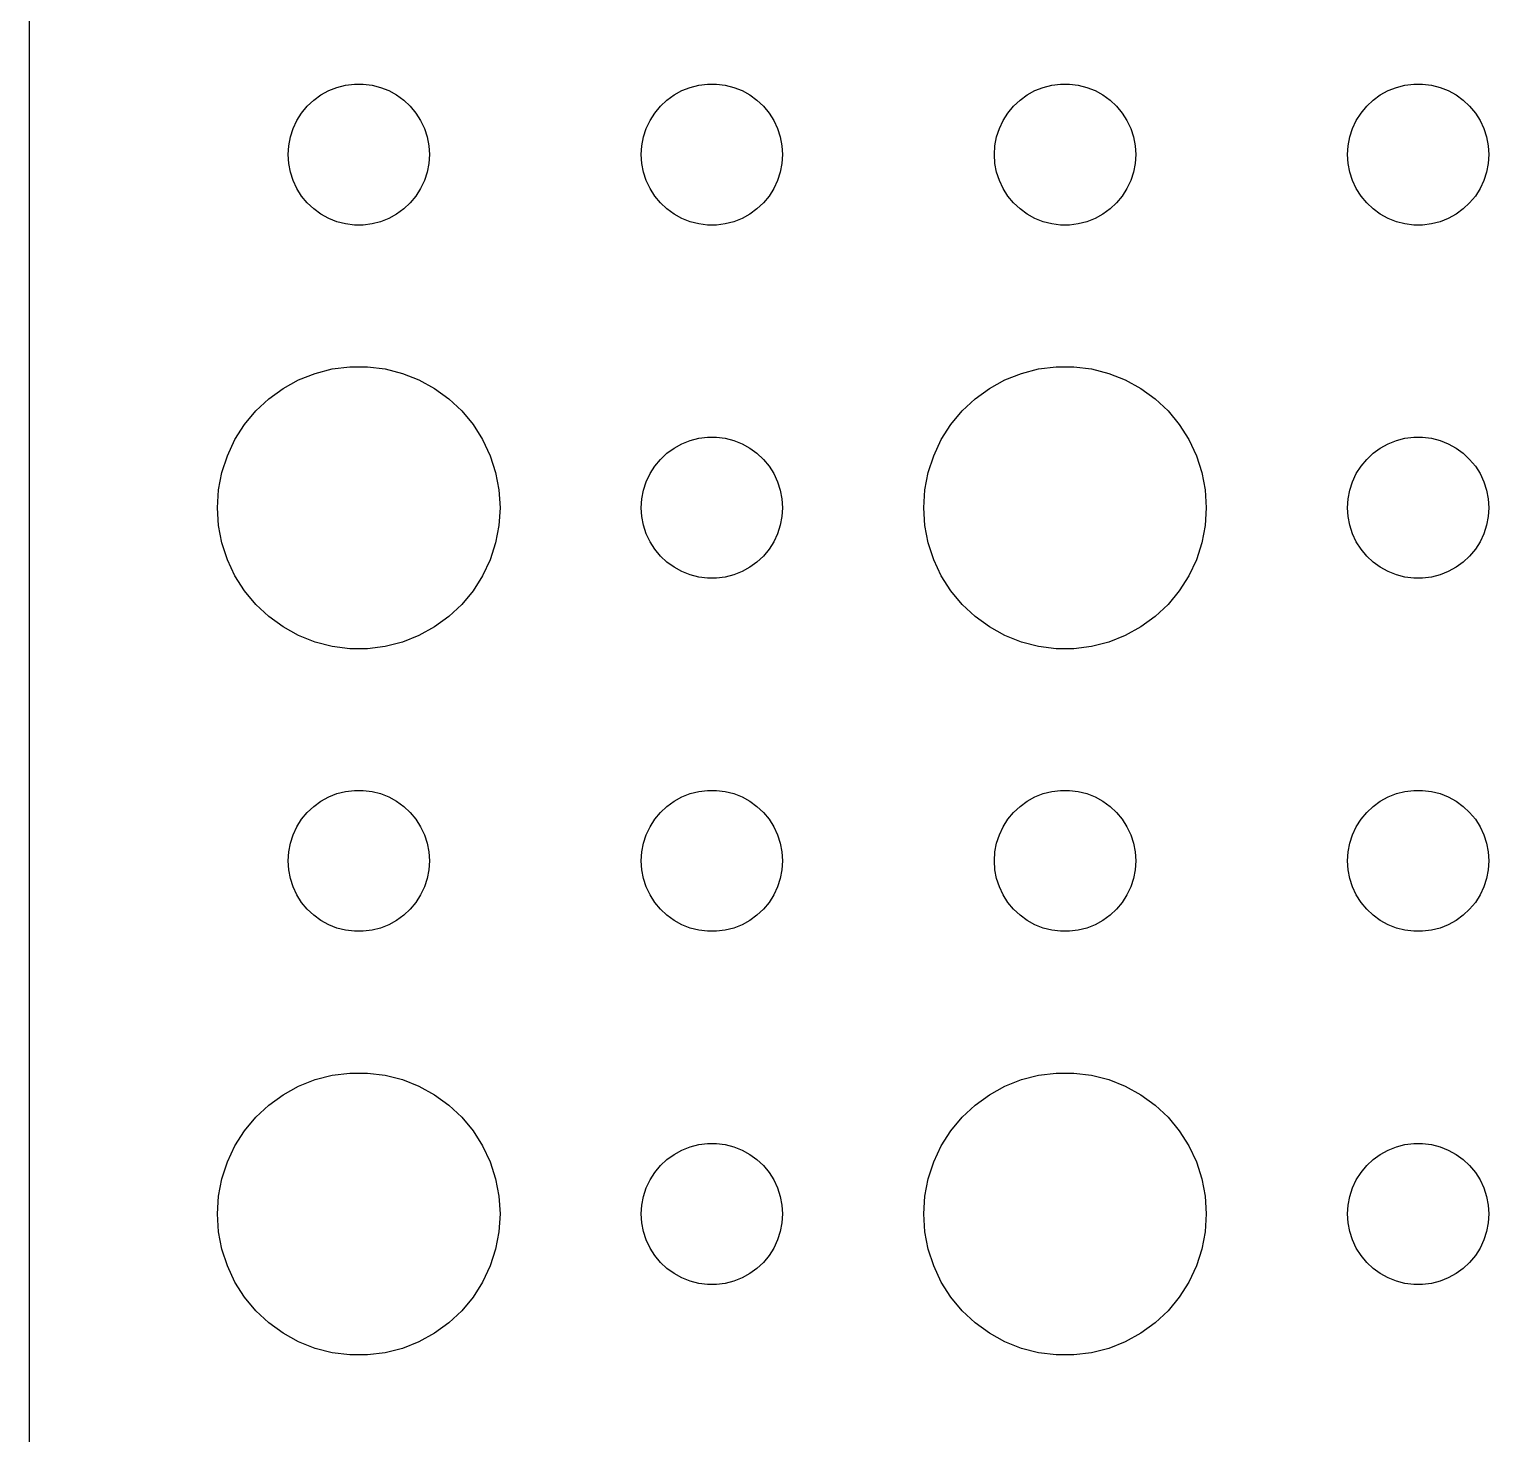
# Model space of a CAD drawing. Header units: metres. Extents: x -142 to 142, y -112 to 112.
# Drawn here: x -142 to -111, y 25.33 to 55.16 of the extents above; entities that cross this region are included whole.
import ezdxf

# ---------------------------------------------------------------- set-up
doc = ezdxf.new("R2010")
doc.units = ezdxf.units.M

msp = doc.modelspace()

# ---------------------------------------------------------------- linework, layer by layer
for p, q in [((-142, 107), (-142, -107)), ((-135.464, 53.9266), (-135.281, 53.9734)), ((-135.281, 53.9734), (-135.094, 53.997)), ((-135.094, 53.997), (-134.906, 53.997)), ((-134.906, 53.997), (-134.719, 53.9734)), ((-134.719, 53.9734), (-134.536, 53.9266)), ((-127.964, 53.9266), (-127.781, 53.9734)), ((-127.781, 53.9734), (-127.594, 53.997)), ((-127.594, 53.997), (-127.406, 53.997)), ((-127.406, 53.997), (-127.219, 53.9734)), ((-127.219, 53.9734), (-127.036, 53.9266)), ((-120.464, 53.9266), (-120.281, 53.9734)), ((-120.281, 53.9734), (-120.094, 53.997)), ((-120.094, 53.997), (-119.906, 53.997)), ((-119.906, 53.997), (-119.719, 53.9734)), ((-119.719, 53.9734), (-119.536, 53.9266)), ((-112.964, 53.9266), (-112.781, 53.9734)), ((-112.781, 53.9734), (-112.594, 53.997)), ((-112.594, 53.997), (-112.406, 53.997)), ((-112.406, 53.997), (-112.219, 53.9734)), ((-112.219, 53.9734), (-112.036, 53.9266)), ((-136.093, 53.5268), (-135.956, 53.6558)), ((-135.956, 53.6558), (-135.804, 53.7665)), ((-135.804, 53.7665), (-135.639, 53.8572)), ((-135.639, 53.8572), (-135.464, 53.9266)), ((-134.536, 53.9266), (-134.361, 53.8572)), ((-134.361, 53.8572), (-134.196, 53.7665)), ((-134.196, 53.7665), (-134.044, 53.6558)), ((-134.044, 53.6558), (-133.907, 53.5268)), ((-128.593, 53.5268), (-128.456, 53.6558)), ((-128.456, 53.6558), (-128.304, 53.7665)), ((-128.304, 53.7665), (-128.139, 53.8572)), ((-128.139, 53.8572), (-127.964, 53.9266)), ((-127.036, 53.9266), (-126.861, 53.8572)), ((-126.861, 53.8572), (-126.696, 53.7665)), ((-126.696, 53.7665), (-126.544, 53.6558)), ((-126.544, 53.6558), (-126.407, 53.5268)), ((-121.093, 53.5268), (-120.956, 53.6558)), ((-120.956, 53.6558), (-120.804, 53.7665)), ((-120.804, 53.7665), (-120.639, 53.8572)), ((-120.639, 53.8572), (-120.464, 53.9266)), ((-119.536, 53.9266), (-119.361, 53.8572)), ((-119.361, 53.8572), (-119.196, 53.7665)), ((-119.196, 53.7665), (-119.044, 53.6558)), ((-119.044, 53.6558), (-118.907, 53.5268)), ((-113.593, 53.5268), (-113.456, 53.6558)), ((-113.456, 53.6558), (-113.304, 53.7665)), ((-113.304, 53.7665), (-113.139, 53.8572)), ((-113.139, 53.8572), (-112.964, 53.9266)), ((-112.036, 53.9266), (-111.861, 53.8572)), ((-111.861, 53.8572), (-111.696, 53.7665)), ((-111.696, 53.7665), (-111.544, 53.6558)), ((-111.544, 53.6558), (-111.407, 53.5268)), ((-136.314, 53.2226), (-136.214, 53.3817)), ((-136.214, 53.3817), (-136.093, 53.5268)), ((-133.907, 53.5268), (-133.786, 53.3817)), ((-133.786, 53.3817), (-133.686, 53.2226)), ((-128.814, 53.2226), (-128.714, 53.3817)), ((-128.714, 53.3817), (-128.593, 53.5268)), ((-126.407, 53.5268), (-126.286, 53.3817)), ((-126.286, 53.3817), (-126.186, 53.2226)), ((-121.314, 53.2226), (-121.214, 53.3817)), ((-121.214, 53.3817), (-121.093, 53.5268)), ((-118.907, 53.5268), (-118.786, 53.3817)), ((-118.786, 53.3817), (-118.686, 53.2226)), ((-113.814, 53.2226), (-113.714, 53.3817)), ((-113.714, 53.3817), (-113.593, 53.5268)), ((-111.407, 53.5268), (-111.286, 53.3817)), ((-111.286, 53.3817), (-111.186, 53.2226)), ((-136.453, 52.873), (-136.395, 53.0522)), ((-136.395, 53.0522), (-136.314, 53.2226)), ((-133.686, 53.2226), (-133.605, 53.0522)), ((-133.605, 53.0522), (-133.547, 52.873)), ((-128.953, 52.873), (-128.895, 53.0522)), ((-128.895, 53.0522), (-128.814, 53.2226)), ((-126.186, 53.2226), (-126.105, 53.0522)), ((-126.105, 53.0522), (-126.047, 52.873)), ((-121.453, 52.873), (-121.395, 53.0522)), ((-121.395, 53.0522), (-121.314, 53.2226)), ((-118.686, 53.2226), (-118.605, 53.0522)), ((-118.605, 53.0522), (-118.547, 52.873)), ((-113.953, 52.873), (-113.895, 53.0522)), ((-113.895, 53.0522), (-113.814, 53.2226)), ((-111.186, 53.2226), (-111.105, 53.0522)), ((-111.105, 53.0522), (-111.047, 52.873)), ((-136.488, 52.688), (-136.453, 52.873)), ((-133.547, 52.873), (-133.512, 52.688)), ((-128.988, 52.688), (-128.953, 52.873)), ((-126.047, 52.873), (-126.012, 52.688)), ((-121.488, 52.688), (-121.453, 52.873)), ((-118.547, 52.873), (-118.512, 52.688)), ((-113.988, 52.688), (-113.953, 52.873)), ((-111.047, 52.873), (-111.012, 52.688)), ((-136.5, 52.5), (-136.488, 52.688)), ((-136.488, 52.312), (-136.5, 52.5)), ((-133.512, 52.688), (-133.5, 52.5)), ((-133.5, 52.5), (-133.512, 52.312)), ((-129, 52.5), (-128.988, 52.688)), ((-128.988, 52.312), (-129, 52.5)), ((-126.012, 52.688), (-126, 52.5)), ((-126, 52.5), (-126.012, 52.312)), ((-121.5, 52.5), (-121.488, 52.688)), ((-121.488, 52.312), (-121.5, 52.5)), ((-118.512, 52.688), (-118.5, 52.5)), ((-118.5, 52.5), (-118.512, 52.312)), ((-114, 52.5), (-113.988, 52.688)), ((-113.988, 52.312), (-114, 52.5)), ((-111.012, 52.688), (-111, 52.5)), ((-111, 52.5), (-111.012, 52.312)), ((-136.453, 52.127), (-136.488, 52.312)), ((-136.395, 51.9478), (-136.453, 52.127)), ((-133.547, 52.127), (-133.605, 51.9478)), ((-133.512, 52.312), (-133.547, 52.127)), ((-128.953, 52.127), (-128.988, 52.312)), ((-128.895, 51.9478), (-128.953, 52.127)), ((-126.047, 52.127), (-126.105, 51.9478)), ((-126.012, 52.312), (-126.047, 52.127)), ((-121.453, 52.127), (-121.488, 52.312)), ((-121.395, 51.9478), (-121.453, 52.127)), ((-118.547, 52.127), (-118.605, 51.9478)), ((-118.512, 52.312), (-118.547, 52.127)), ((-113.953, 52.127), (-113.988, 52.312)), ((-113.895, 51.9478), (-113.953, 52.127)), ((-111.047, 52.127), (-111.105, 51.9478)), ((-111.012, 52.312), (-111.047, 52.127)), ((-136.314, 51.7774), (-136.395, 51.9478)), ((-136.214, 51.6183), (-136.314, 51.7774)), ((-133.686, 51.7774), (-133.786, 51.6183)), ((-133.605, 51.9478), (-133.686, 51.7774)), ((-128.814, 51.7774), (-128.895, 51.9478)), ((-128.714, 51.6183), (-128.814, 51.7774)), ((-126.186, 51.7774), (-126.286, 51.6183)), ((-126.105, 51.9478), (-126.186, 51.7774)), ((-121.314, 51.7774), (-121.395, 51.9478)), ((-121.214, 51.6183), (-121.314, 51.7774)), ((-118.686, 51.7774), (-118.786, 51.6183)), ((-118.605, 51.9478), (-118.686, 51.7774)), ((-113.814, 51.7774), (-113.895, 51.9478)), ((-113.714, 51.6183), (-113.814, 51.7774)), ((-111.186, 51.7774), (-111.286, 51.6183)), ((-111.105, 51.9478), (-111.186, 51.7774)), ((-136.093, 51.4732), (-136.214, 51.6183)), ((-135.956, 51.3442), (-136.093, 51.4732)), ((-133.907, 51.4732), (-134.044, 51.3442)), ((-133.786, 51.6183), (-133.907, 51.4732)), ((-128.593, 51.4732), (-128.714, 51.6183)), ((-128.456, 51.3442), (-128.593, 51.4732)), ((-126.407, 51.4732), (-126.544, 51.3442)), ((-126.286, 51.6183), (-126.407, 51.4732)), ((-121.093, 51.4732), (-121.214, 51.6183)), ((-120.956, 51.3442), (-121.093, 51.4732)), ((-118.907, 51.4732), (-119.044, 51.3442)), ((-118.786, 51.6183), (-118.907, 51.4732)), ((-113.593, 51.4732), (-113.714, 51.6183)), ((-113.456, 51.3442), (-113.593, 51.4732)), ((-111.407, 51.4732), (-111.544, 51.3442)), ((-111.286, 51.6183), (-111.407, 51.4732)), ((-135.804, 51.2335), (-135.956, 51.3442)), ((-135.639, 51.1428), (-135.804, 51.2335)), ((-134.196, 51.2335), (-134.361, 51.1428)), ((-134.044, 51.3442), (-134.196, 51.2335)), ((-128.304, 51.2335), (-128.456, 51.3442)), ((-128.139, 51.1428), (-128.304, 51.2335)), ((-126.696, 51.2335), (-126.861, 51.1428)), ((-126.544, 51.3442), (-126.696, 51.2335)), ((-120.804, 51.2335), (-120.956, 51.3442)), ((-120.639, 51.1428), (-120.804, 51.2335)), ((-119.196, 51.2335), (-119.361, 51.1428)), ((-119.044, 51.3442), (-119.196, 51.2335)), ((-113.304, 51.2335), (-113.456, 51.3442)), ((-113.139, 51.1428), (-113.304, 51.2335)), ((-111.696, 51.2335), (-111.861, 51.1428)), ((-111.544, 51.3442), (-111.696, 51.2335)), ((-135.464, 51.0734), (-135.639, 51.1428)), ((-135.281, 51.0266), (-135.464, 51.0734)), ((-135.094, 51.003), (-135.281, 51.0266)), ((-134.906, 51.003), (-135.094, 51.003)), ((-134.719, 51.0266), (-134.906, 51.003)), ((-134.536, 51.0734), (-134.719, 51.0266)), ((-134.361, 51.1428), (-134.536, 51.0734)), ((-127.964, 51.0734), (-128.139, 51.1428)), ((-127.781, 51.0266), (-127.964, 51.0734)), ((-127.594, 51.003), (-127.781, 51.0266)), ((-127.406, 51.003), (-127.594, 51.003)), ((-127.219, 51.0266), (-127.406, 51.003)), ((-127.036, 51.0734), (-127.219, 51.0266)), ((-126.861, 51.1428), (-127.036, 51.0734)), ((-120.464, 51.0734), (-120.639, 51.1428)), ((-120.281, 51.0266), (-120.464, 51.0734)), ((-120.094, 51.003), (-120.281, 51.0266)), ((-119.906, 51.003), (-120.094, 51.003)), ((-119.719, 51.0266), (-119.906, 51.003)), ((-119.536, 51.0734), (-119.719, 51.0266)), ((-119.361, 51.1428), (-119.536, 51.0734)), ((-112.964, 51.0734), (-113.139, 51.1428)), ((-112.781, 51.0266), (-112.964, 51.0734)), ((-112.594, 51.003), (-112.781, 51.0266)), ((-112.406, 51.003), (-112.594, 51.003)), ((-112.219, 51.0266), (-112.406, 51.003)), ((-112.036, 51.0734), (-112.219, 51.0266)), ((-111.861, 51.1428), (-112.036, 51.0734)), ((-136.277, 47.7145), (-135.927, 47.8532)), ((-135.927, 47.8532), (-135.562, 47.9469)), ((-135.562, 47.9469), (-135.188, 47.9941)), ((-135.188, 47.9941), (-134.812, 47.9941)), ((-134.812, 47.9941), (-134.438, 47.9469)), ((-134.438, 47.9469), (-134.073, 47.8532)), ((-134.073, 47.8532), (-133.723, 47.7145)), ((-121.277, 47.7145), (-120.927, 47.8532)), ((-120.927, 47.8532), (-120.562, 47.9469)), ((-120.562, 47.9469), (-120.188, 47.9941)), ((-120.188, 47.9941), (-119.812, 47.9941)), ((-119.812, 47.9941), (-119.438, 47.9469)), ((-119.438, 47.9469), (-119.073, 47.8532)), ((-119.073, 47.8532), (-118.723, 47.7145)), ((-136.912, 47.3115), (-136.607, 47.533)), ((-136.607, 47.533), (-136.277, 47.7145)), ((-133.723, 47.7145), (-133.393, 47.533)), ((-133.393, 47.533), (-133.088, 47.3115)), ((-121.912, 47.3115), (-121.607, 47.533)), ((-121.607, 47.533), (-121.277, 47.7145)), ((-118.723, 47.7145), (-118.393, 47.533)), ((-118.393, 47.533), (-118.088, 47.3115)), ((-137.187, 47.0536), (-136.912, 47.3115)), ((-133.088, 47.3115), (-132.813, 47.0536)), ((-122.187, 47.0536), (-121.912, 47.3115)), ((-118.088, 47.3115), (-117.813, 47.0536)), ((-137.427, 46.7634), (-137.187, 47.0536)), ((-132.813, 47.0536), (-132.573, 46.7634)), ((-122.427, 46.7634), (-122.187, 47.0536)), ((-117.813, 47.0536), (-117.573, 46.7634)), ((-137.629, 46.4453), (-137.427, 46.7634)), ((-132.573, 46.7634), (-132.371, 46.4453)), ((-122.629, 46.4453), (-122.427, 46.7634)), ((-117.573, 46.7634), (-117.371, 46.4453)), ((-137.789, 46.1044), (-137.629, 46.4453)), ((-132.371, 46.4453), (-132.211, 46.1044)), ((-128.456, 46.1558), (-128.304, 46.2665)), ((-128.304, 46.2665), (-128.139, 46.3572)), ((-128.139, 46.3572), (-127.964, 46.4266)), ((-127.964, 46.4266), (-127.781, 46.4734)), ((-127.781, 46.4734), (-127.594, 46.497)), ((-127.594, 46.497), (-127.406, 46.497)), ((-127.406, 46.497), (-127.219, 46.4734)), ((-127.219, 46.4734), (-127.036, 46.4266)), ((-127.036, 46.4266), (-126.861, 46.3572)), ((-126.861, 46.3572), (-126.696, 46.2665)), ((-126.696, 46.2665), (-126.544, 46.1558)), ((-122.789, 46.1044), (-122.629, 46.4453)), ((-117.371, 46.4453), (-117.211, 46.1044)), ((-113.456, 46.1558), (-113.304, 46.2665)), ((-113.304, 46.2665), (-113.139, 46.3572)), ((-113.139, 46.3572), (-112.964, 46.4266)), ((-112.964, 46.4266), (-112.781, 46.4734)), ((-112.781, 46.4734), (-112.594, 46.497)), ((-112.594, 46.497), (-112.406, 46.497)), ((-112.406, 46.497), (-112.219, 46.4734)), ((-112.219, 46.4734), (-112.036, 46.4266)), ((-112.036, 46.4266), (-111.861, 46.3572)), ((-111.861, 46.3572), (-111.696, 46.2665)), ((-111.696, 46.2665), (-111.544, 46.1558)), ((-137.906, 45.7461), (-137.789, 46.1044)), ((-132.211, 46.1044), (-132.094, 45.7461)), ((-128.814, 45.7226), (-128.714, 45.8817)), ((-128.714, 45.8817), (-128.593, 46.0268)), ((-128.593, 46.0268), (-128.456, 46.1558)), ((-126.544, 46.1558), (-126.407, 46.0268)), ((-126.407, 46.0268), (-126.286, 45.8817)), ((-126.286, 45.8817), (-126.186, 45.7226)), ((-122.906, 45.7461), (-122.789, 46.1044)), ((-117.211, 46.1044), (-117.094, 45.7461)), ((-113.814, 45.7226), (-113.714, 45.8817)), ((-113.714, 45.8817), (-113.593, 46.0268)), ((-113.593, 46.0268), (-113.456, 46.1558)), ((-111.544, 46.1558), (-111.407, 46.0268)), ((-111.407, 46.0268), (-111.286, 45.8817)), ((-111.286, 45.8817), (-111.186, 45.7226)), ((-137.976, 45.376), (-137.906, 45.7461)), ((-132.094, 45.7461), (-132.024, 45.376)), ((-128.895, 45.5522), (-128.814, 45.7226)), ((-126.186, 45.7226), (-126.105, 45.5522)), ((-122.976, 45.376), (-122.906, 45.7461)), ((-117.094, 45.7461), (-117.024, 45.376)), ((-113.895, 45.5522), (-113.814, 45.7226)), ((-111.186, 45.7226), (-111.105, 45.5522)), ((-138, 45), (-137.976, 45.376)), ((-132.024, 45.376), (-132, 45)), ((-128.988, 45.188), (-128.953, 45.373)), ((-128.953, 45.373), (-128.895, 45.5522)), ((-126.105, 45.5522), (-126.047, 45.373)), ((-126.047, 45.373), (-126.012, 45.188)), ((-123, 45), (-122.976, 45.376)), ((-117.024, 45.376), (-117, 45)), ((-113.988, 45.188), (-113.953, 45.373)), ((-113.953, 45.373), (-113.895, 45.5522)), ((-111.105, 45.5522), (-111.047, 45.373)), ((-111.047, 45.373), (-111.012, 45.188)), ((-137.976, 44.624), (-138, 45)), ((-132, 45), (-132.024, 44.624)), ((-129, 45), (-128.988, 45.188)), ((-128.988, 44.812), (-129, 45)), ((-126.012, 45.188), (-126, 45)), ((-126, 45), (-126.012, 44.812)), ((-122.976, 44.624), (-123, 45)), ((-117, 45), (-117.024, 44.624)), ((-114, 45), (-113.988, 45.188)), ((-113.988, 44.812), (-114, 45)), ((-111.012, 45.188), (-111, 45)), ((-111, 45), (-111.012, 44.812)), ((-128.953, 44.627), (-128.988, 44.812)), ((-126.012, 44.812), (-126.047, 44.627)), ((-113.953, 44.627), (-113.988, 44.812)), ((-111.012, 44.812), (-111.047, 44.627)), ((-137.906, 44.2539), (-137.976, 44.624)), ((-132.024, 44.624), (-132.094, 44.2539)), ((-128.895, 44.4478), (-128.953, 44.627)), ((-128.814, 44.2774), (-128.895, 44.4478)), ((-126.105, 44.4478), (-126.186, 44.2774)), ((-126.047, 44.627), (-126.105, 44.4478)), ((-122.906, 44.2539), (-122.976, 44.624)), ((-117.024, 44.624), (-117.094, 44.2539)), ((-113.895, 44.4478), (-113.953, 44.627)), ((-113.814, 44.2774), (-113.895, 44.4478)), ((-111.105, 44.4478), (-111.186, 44.2774)), ((-111.047, 44.627), (-111.105, 44.4478)), ((-137.789, 43.8956), (-137.906, 44.2539)), ((-132.094, 44.2539), (-132.211, 43.8956)), ((-128.714, 44.1183), (-128.814, 44.2774)), ((-128.593, 43.9732), (-128.714, 44.1183)), ((-126.286, 44.1183), (-126.407, 43.9732)), ((-126.186, 44.2774), (-126.286, 44.1183)), ((-122.789, 43.8956), (-122.906, 44.2539)), ((-117.094, 44.2539), (-117.211, 43.8956)), ((-113.714, 44.1183), (-113.814, 44.2774)), ((-113.593, 43.9732), (-113.714, 44.1183)), ((-111.286, 44.1183), (-111.407, 43.9732)), ((-111.186, 44.2774), (-111.286, 44.1183)), ((-137.629, 43.5547), (-137.789, 43.8956)), ((-132.211, 43.8956), (-132.371, 43.5547)), ((-128.456, 43.8442), (-128.593, 43.9732)), ((-128.304, 43.7335), (-128.456, 43.8442)), ((-128.139, 43.6428), (-128.304, 43.7335)), ((-126.696, 43.7335), (-126.861, 43.6428)), ((-126.544, 43.8442), (-126.696, 43.7335)), ((-126.407, 43.9732), (-126.544, 43.8442)), ((-122.629, 43.5547), (-122.789, 43.8956)), ((-117.211, 43.8956), (-117.371, 43.5547)), ((-113.456, 43.8442), (-113.593, 43.9732)), ((-113.304, 43.7335), (-113.456, 43.8442)), ((-113.139, 43.6428), (-113.304, 43.7335)), ((-111.696, 43.7335), (-111.861, 43.6428)), ((-111.544, 43.8442), (-111.696, 43.7335)), ((-111.407, 43.9732), (-111.544, 43.8442)), ((-137.427, 43.2366), (-137.629, 43.5547)), ((-132.371, 43.5547), (-132.573, 43.2366)), ((-127.964, 43.5734), (-128.139, 43.6428)), ((-127.781, 43.5266), (-127.964, 43.5734)), ((-127.594, 43.503), (-127.781, 43.5266)), ((-127.406, 43.503), (-127.594, 43.503)), ((-127.219, 43.5266), (-127.406, 43.503)), ((-127.036, 43.5734), (-127.219, 43.5266)), ((-126.861, 43.6428), (-127.036, 43.5734)), ((-122.427, 43.2366), (-122.629, 43.5547)), ((-117.371, 43.5547), (-117.573, 43.2366)), ((-112.964, 43.5734), (-113.139, 43.6428)), ((-112.781, 43.5266), (-112.964, 43.5734)), ((-112.594, 43.503), (-112.781, 43.5266)), ((-112.406, 43.503), (-112.594, 43.503)), ((-112.219, 43.5266), (-112.406, 43.503)), ((-112.036, 43.5734), (-112.219, 43.5266)), ((-111.861, 43.6428), (-112.036, 43.5734)), ((-137.187, 42.9464), (-137.427, 43.2366)), ((-132.573, 43.2366), (-132.813, 42.9464)), ((-122.187, 42.9464), (-122.427, 43.2366)), ((-117.573, 43.2366), (-117.813, 42.9464)), ((-136.912, 42.6885), (-137.187, 42.9464)), ((-132.813, 42.9464), (-133.088, 42.6885)), ((-121.912, 42.6885), (-122.187, 42.9464)), ((-117.813, 42.9464), (-118.088, 42.6885)), ((-136.607, 42.467), (-136.912, 42.6885)), ((-133.088, 42.6885), (-133.393, 42.467)), ((-121.607, 42.467), (-121.912, 42.6885)), ((-118.088, 42.6885), (-118.393, 42.467)), ((-136.277, 42.2855), (-136.607, 42.467)), ((-135.927, 42.1468), (-136.277, 42.2855)), ((-133.723, 42.2855), (-134.073, 42.1468)), ((-133.393, 42.467), (-133.723, 42.2855)), ((-121.277, 42.2855), (-121.607, 42.467)), ((-120.927, 42.1468), (-121.277, 42.2855)), ((-118.723, 42.2855), (-119.073, 42.1468)), ((-118.393, 42.467), (-118.723, 42.2855)), ((-135.562, 42.0531), (-135.927, 42.1468)), ((-135.188, 42.0059), (-135.562, 42.0531)), ((-134.812, 42.0059), (-135.188, 42.0059)), ((-134.438, 42.0531), (-134.812, 42.0059)), ((-134.073, 42.1468), (-134.438, 42.0531)), ((-120.562, 42.0531), (-120.927, 42.1468)), ((-120.188, 42.0059), (-120.562, 42.0531)), ((-119.812, 42.0059), (-120.188, 42.0059)), ((-119.438, 42.0531), (-119.812, 42.0059)), ((-119.073, 42.1468), (-119.438, 42.0531)), ((-135.956, 38.6558), (-135.804, 38.7665)), ((-135.804, 38.7665), (-135.639, 38.8572)), ((-135.639, 38.8572), (-135.464, 38.9266)), ((-135.464, 38.9266), (-135.281, 38.9734)), ((-135.281, 38.9734), (-135.094, 38.997)), ((-135.094, 38.997), (-134.906, 38.997)), ((-134.906, 38.997), (-134.719, 38.9734)), ((-134.719, 38.9734), (-134.536, 38.9266)), ((-134.536, 38.9266), (-134.361, 38.8572)), ((-134.361, 38.8572), (-134.196, 38.7665)), ((-134.196, 38.7665), (-134.044, 38.6558)), ((-128.456, 38.6558), (-128.304, 38.7665)), ((-128.304, 38.7665), (-128.139, 38.8572)), ((-128.139, 38.8572), (-127.964, 38.9266)), ((-127.964, 38.9266), (-127.781, 38.9734)), ((-127.781, 38.9734), (-127.594, 38.997)), ((-127.594, 38.997), (-127.406, 38.997)), ((-127.406, 38.997), (-127.219, 38.9734)), ((-127.219, 38.9734), (-127.036, 38.9266)), ((-127.036, 38.9266), (-126.861, 38.8572)), ((-126.861, 38.8572), (-126.696, 38.7665)), ((-126.696, 38.7665), (-126.544, 38.6558)), ((-120.956, 38.6558), (-120.804, 38.7665)), ((-120.804, 38.7665), (-120.639, 38.8572)), ((-120.639, 38.8572), (-120.464, 38.9266)), ((-120.464, 38.9266), (-120.281, 38.9734)), ((-120.281, 38.9734), (-120.094, 38.997)), ((-120.094, 38.997), (-119.906, 38.997)), ((-119.906, 38.997), (-119.719, 38.9734)), ((-119.719, 38.9734), (-119.536, 38.9266)), ((-119.536, 38.9266), (-119.361, 38.8572)), ((-119.361, 38.8572), (-119.196, 38.7665)), ((-119.196, 38.7665), (-119.044, 38.6558)), ((-113.456, 38.6558), (-113.304, 38.7665)), ((-113.304, 38.7665), (-113.139, 38.8572)), ((-113.139, 38.8572), (-112.964, 38.9266)), ((-112.964, 38.9266), (-112.781, 38.9734)), ((-112.781, 38.9734), (-112.594, 38.997)), ((-112.594, 38.997), (-112.406, 38.997)), ((-112.406, 38.997), (-112.219, 38.9734)), ((-112.219, 38.9734), (-112.036, 38.9266)), ((-112.036, 38.9266), (-111.861, 38.8572)), ((-111.861, 38.8572), (-111.696, 38.7665)), ((-111.696, 38.7665), (-111.544, 38.6558)), ((-136.214, 38.3817), (-136.093, 38.5268)), ((-136.093, 38.5268), (-135.956, 38.6558)), ((-134.044, 38.6558), (-133.907, 38.5268)), ((-133.907, 38.5268), (-133.786, 38.3817)), ((-128.714, 38.3817), (-128.593, 38.5268)), ((-128.593, 38.5268), (-128.456, 38.6558)), ((-126.544, 38.6558), (-126.407, 38.5268)), ((-126.407, 38.5268), (-126.286, 38.3817)), ((-121.214, 38.3817), (-121.093, 38.5268)), ((-121.093, 38.5268), (-120.956, 38.6558)), ((-119.044, 38.6558), (-118.907, 38.5268)), ((-118.907, 38.5268), (-118.786, 38.3817)), ((-113.714, 38.3817), (-113.593, 38.5268)), ((-113.593, 38.5268), (-113.456, 38.6558)), ((-111.544, 38.6558), (-111.407, 38.5268)), ((-111.407, 38.5268), (-111.286, 38.3817)), ((-136.395, 38.0522), (-136.314, 38.2226)), ((-136.314, 38.2226), (-136.214, 38.3817)), ((-133.786, 38.3817), (-133.686, 38.2226)), ((-133.686, 38.2226), (-133.605, 38.0522)), ((-128.895, 38.0522), (-128.814, 38.2226)), ((-128.814, 38.2226), (-128.714, 38.3817)), ((-126.286, 38.3817), (-126.186, 38.2226)), ((-126.186, 38.2226), (-126.105, 38.0522)), ((-121.395, 38.0522), (-121.314, 38.2226)), ((-121.314, 38.2226), (-121.214, 38.3817)), ((-118.786, 38.3817), (-118.686, 38.2226)), ((-118.686, 38.2226), (-118.605, 38.0522)), ((-113.895, 38.0522), (-113.814, 38.2226)), ((-113.814, 38.2226), (-113.714, 38.3817)), ((-111.286, 38.3817), (-111.186, 38.2226)), ((-111.186, 38.2226), (-111.105, 38.0522)), ((-136.488, 37.688), (-136.453, 37.873)), ((-136.453, 37.873), (-136.395, 38.0522)), ((-133.605, 38.0522), (-133.547, 37.873)), ((-133.547, 37.873), (-133.512, 37.688)), ((-128.988, 37.688), (-128.953, 37.873)), ((-128.953, 37.873), (-128.895, 38.0522)), ((-126.105, 38.0522), (-126.047, 37.873)), ((-126.047, 37.873), (-126.012, 37.688)), ((-121.488, 37.688), (-121.453, 37.873)), ((-121.453, 37.873), (-121.395, 38.0522)), ((-118.605, 38.0522), (-118.547, 37.873)), ((-118.547, 37.873), (-118.512, 37.688)), ((-113.988, 37.688), (-113.953, 37.873)), ((-113.953, 37.873), (-113.895, 38.0522)), ((-111.105, 38.0522), (-111.047, 37.873)), ((-111.047, 37.873), (-111.012, 37.688)), ((-136.5, 37.5), (-136.488, 37.688)), ((-133.512, 37.688), (-133.5, 37.5)), ((-129, 37.5), (-128.988, 37.688)), ((-126.012, 37.688), (-126, 37.5)), ((-121.5, 37.5), (-121.488, 37.688)), ((-118.512, 37.688), (-118.5, 37.5)), ((-114, 37.5), (-113.988, 37.688)), ((-111.012, 37.688), (-111, 37.5)), ((-136.488, 37.312), (-136.5, 37.5)), ((-136.453, 37.127), (-136.488, 37.312)), ((-133.512, 37.312), (-133.547, 37.127)), ((-133.5, 37.5), (-133.512, 37.312)), ((-128.988, 37.312), (-129, 37.5)), ((-128.953, 37.127), (-128.988, 37.312)), ((-126.012, 37.312), (-126.047, 37.127)), ((-126, 37.5), (-126.012, 37.312)), ((-121.488, 37.312), (-121.5, 37.5)), ((-121.453, 37.127), (-121.488, 37.312)), ((-118.512, 37.312), (-118.547, 37.127)), ((-118.5, 37.5), (-118.512, 37.312)), ((-113.988, 37.312), (-114, 37.5)), ((-113.953, 37.127), (-113.988, 37.312)), ((-111.012, 37.312), (-111.047, 37.127)), ((-111, 37.5), (-111.012, 37.312)), ((-136.395, 36.9478), (-136.453, 37.127)), ((-136.314, 36.7774), (-136.395, 36.9478)), ((-133.605, 36.9478), (-133.686, 36.7774)), ((-133.547, 37.127), (-133.605, 36.9478)), ((-128.895, 36.9478), (-128.953, 37.127)), ((-128.814, 36.7774), (-128.895, 36.9478)), ((-126.105, 36.9478), (-126.186, 36.7774)), ((-126.047, 37.127), (-126.105, 36.9478)), ((-121.395, 36.9478), (-121.453, 37.127)), ((-121.314, 36.7774), (-121.395, 36.9478)), ((-118.605, 36.9478), (-118.686, 36.7774)), ((-118.547, 37.127), (-118.605, 36.9478)), ((-113.895, 36.9478), (-113.953, 37.127)), ((-113.814, 36.7774), (-113.895, 36.9478)), ((-111.105, 36.9478), (-111.186, 36.7774)), ((-111.047, 37.127), (-111.105, 36.9478)), ((-136.214, 36.6183), (-136.314, 36.7774)), ((-136.093, 36.4732), (-136.214, 36.6183)), ((-133.786, 36.6183), (-133.907, 36.4732)), ((-133.686, 36.7774), (-133.786, 36.6183)), ((-128.714, 36.6183), (-128.814, 36.7774)), ((-128.593, 36.4732), (-128.714, 36.6183)), ((-126.286, 36.6183), (-126.407, 36.4732)), ((-126.186, 36.7774), (-126.286, 36.6183)), ((-121.214, 36.6183), (-121.314, 36.7774)), ((-121.093, 36.4732), (-121.214, 36.6183)), ((-118.786, 36.6183), (-118.907, 36.4732)), ((-118.686, 36.7774), (-118.786, 36.6183)), ((-113.714, 36.6183), (-113.814, 36.7774)), ((-113.593, 36.4732), (-113.714, 36.6183)), ((-111.286, 36.6183), (-111.407, 36.4732)), ((-111.186, 36.7774), (-111.286, 36.6183)), ((-135.956, 36.3442), (-136.093, 36.4732)), ((-135.804, 36.2335), (-135.956, 36.3442)), ((-134.044, 36.3442), (-134.196, 36.2335)), ((-133.907, 36.4732), (-134.044, 36.3442)), ((-128.456, 36.3442), (-128.593, 36.4732)), ((-128.304, 36.2335), (-128.456, 36.3442)), ((-126.544, 36.3442), (-126.696, 36.2335)), ((-126.407, 36.4732), (-126.544, 36.3442)), ((-120.956, 36.3442), (-121.093, 36.4732)), ((-120.804, 36.2335), (-120.956, 36.3442)), ((-119.044, 36.3442), (-119.196, 36.2335)), ((-118.907, 36.4732), (-119.044, 36.3442)), ((-113.456, 36.3442), (-113.593, 36.4732)), ((-113.304, 36.2335), (-113.456, 36.3442)), ((-111.544, 36.3442), (-111.696, 36.2335)), ((-111.407, 36.4732), (-111.544, 36.3442)), ((-135.639, 36.1428), (-135.804, 36.2335)), ((-135.464, 36.0734), (-135.639, 36.1428)), ((-135.281, 36.0266), (-135.464, 36.0734)), ((-135.094, 36.003), (-135.281, 36.0266)), ((-134.906, 36.003), (-135.094, 36.003)), ((-134.719, 36.0266), (-134.906, 36.003)), ((-134.536, 36.0734), (-134.719, 36.0266)), ((-134.361, 36.1428), (-134.536, 36.0734)), ((-134.196, 36.2335), (-134.361, 36.1428)), ((-128.139, 36.1428), (-128.304, 36.2335)), ((-127.964, 36.0734), (-128.139, 36.1428)), ((-127.781, 36.0266), (-127.964, 36.0734)), ((-127.594, 36.003), (-127.781, 36.0266)), ((-127.406, 36.003), (-127.594, 36.003)), ((-127.219, 36.0266), (-127.406, 36.003)), ((-127.036, 36.0734), (-127.219, 36.0266)), ((-126.861, 36.1428), (-127.036, 36.0734)), ((-126.696, 36.2335), (-126.861, 36.1428)), ((-120.639, 36.1428), (-120.804, 36.2335)), ((-120.464, 36.0734), (-120.639, 36.1428)), ((-120.281, 36.0266), (-120.464, 36.0734)), ((-120.094, 36.003), (-120.281, 36.0266)), ((-119.906, 36.003), (-120.094, 36.003)), ((-119.719, 36.0266), (-119.906, 36.003)), ((-119.536, 36.0734), (-119.719, 36.0266)), ((-119.361, 36.1428), (-119.536, 36.0734)), ((-119.196, 36.2335), (-119.361, 36.1428)), ((-113.139, 36.1428), (-113.304, 36.2335)), ((-112.964, 36.0734), (-113.139, 36.1428)), ((-112.781, 36.0266), (-112.964, 36.0734)), ((-112.594, 36.003), (-112.781, 36.0266)), ((-112.406, 36.003), (-112.594, 36.003)), ((-112.219, 36.0266), (-112.406, 36.003)), ((-112.036, 36.0734), (-112.219, 36.0266)), ((-111.861, 36.1428), (-112.036, 36.0734)), ((-111.696, 36.2335), (-111.861, 36.1428)), ((-135.927, 32.8532), (-135.562, 32.9469)), ((-135.562, 32.9469), (-135.188, 32.9941)), ((-135.188, 32.9941), (-134.812, 32.9941)), ((-134.812, 32.9941), (-134.438, 32.9469)), ((-134.438, 32.9469), (-134.073, 32.8532)), ((-120.927, 32.8532), (-120.562, 32.9469)), ((-120.562, 32.9469), (-120.188, 32.9941)), ((-120.188, 32.9941), (-119.812, 32.9941)), ((-119.812, 32.9941), (-119.438, 32.9469)), ((-119.438, 32.9469), (-119.073, 32.8532)), ((-136.607, 32.533), (-136.277, 32.7145)), ((-136.277, 32.7145), (-135.927, 32.8532)), ((-134.073, 32.8532), (-133.723, 32.7145)), ((-133.723, 32.7145), (-133.393, 32.533)), ((-121.607, 32.533), (-121.277, 32.7145)), ((-121.277, 32.7145), (-120.927, 32.8532)), ((-119.073, 32.8532), (-118.723, 32.7145)), ((-118.723, 32.7145), (-118.393, 32.533)), ((-137.187, 32.0536), (-136.912, 32.3115)), ((-136.912, 32.3115), (-136.607, 32.533)), ((-133.393, 32.533), (-133.088, 32.3115)), ((-133.088, 32.3115), (-132.813, 32.0536)), ((-122.187, 32.0536), (-121.912, 32.3115)), ((-121.912, 32.3115), (-121.607, 32.533)), ((-118.393, 32.533), (-118.088, 32.3115)), ((-118.088, 32.3115), (-117.813, 32.0536)), ((-137.427, 31.7634), (-137.187, 32.0536)), ((-132.813, 32.0536), (-132.573, 31.7634)), ((-122.427, 31.7634), (-122.187, 32.0536)), ((-117.813, 32.0536), (-117.573, 31.7634)), ((-137.629, 31.4453), (-137.427, 31.7634)), ((-132.573, 31.7634), (-132.371, 31.4453)), ((-122.629, 31.4453), (-122.427, 31.7634)), ((-117.573, 31.7634), (-117.371, 31.4453)), ((-137.789, 31.1044), (-137.629, 31.4453)), ((-132.371, 31.4453), (-132.211, 31.1044)), ((-128.304, 31.2665), (-128.139, 31.3572)), ((-128.139, 31.3572), (-127.964, 31.4266)), ((-127.964, 31.4266), (-127.781, 31.4734)), ((-127.781, 31.4734), (-127.594, 31.497)), ((-127.594, 31.497), (-127.406, 31.497)), ((-127.406, 31.497), (-127.219, 31.4734)), ((-127.219, 31.4734), (-127.036, 31.4266)), ((-127.036, 31.4266), (-126.861, 31.3572)), ((-126.861, 31.3572), (-126.696, 31.2665)), ((-122.789, 31.1044), (-122.629, 31.4453)), ((-117.371, 31.4453), (-117.211, 31.1044)), ((-113.304, 31.2665), (-113.139, 31.3572)), ((-113.139, 31.3572), (-112.964, 31.4266)), ((-112.964, 31.4266), (-112.781, 31.4734)), ((-112.781, 31.4734), (-112.594, 31.497)), ((-112.594, 31.497), (-112.406, 31.497)), ((-112.406, 31.497), (-112.219, 31.4734)), ((-112.219, 31.4734), (-112.036, 31.4266)), ((-112.036, 31.4266), (-111.861, 31.3572)), ((-111.861, 31.3572), (-111.696, 31.2665)), ((-137.906, 30.7461), (-137.789, 31.1044)), ((-132.211, 31.1044), (-132.094, 30.7461)), ((-128.714, 30.8817), (-128.593, 31.0268)), ((-128.593, 31.0268), (-128.456, 31.1558)), ((-128.456, 31.1558), (-128.304, 31.2665)), ((-126.696, 31.2665), (-126.544, 31.1558)), ((-126.544, 31.1558), (-126.407, 31.0268)), ((-126.407, 31.0268), (-126.286, 30.8817)), ((-122.906, 30.7461), (-122.789, 31.1044)), ((-117.211, 31.1044), (-117.094, 30.7461)), ((-113.714, 30.8817), (-113.593, 31.0268)), ((-113.593, 31.0268), (-113.456, 31.1558)), ((-113.456, 31.1558), (-113.304, 31.2665)), ((-111.696, 31.2665), (-111.544, 31.1558)), ((-111.544, 31.1558), (-111.407, 31.0268)), ((-111.407, 31.0268), (-111.286, 30.8817)), ((-137.976, 30.376), (-137.906, 30.7461)), ((-132.094, 30.7461), (-132.024, 30.376)), ((-128.895, 30.5522), (-128.814, 30.7226)), ((-128.814, 30.7226), (-128.714, 30.8817)), ((-126.286, 30.8817), (-126.186, 30.7226)), ((-126.186, 30.7226), (-126.105, 30.5522)), ((-122.976, 30.376), (-122.906, 30.7461)), ((-117.094, 30.7461), (-117.024, 30.376)), ((-113.895, 30.5522), (-113.814, 30.7226)), ((-113.814, 30.7226), (-113.714, 30.8817)), ((-111.286, 30.8817), (-111.186, 30.7226)), ((-111.186, 30.7226), (-111.105, 30.5522)), ((-128.953, 30.373), (-128.895, 30.5522)), ((-126.105, 30.5522), (-126.047, 30.373)), ((-113.953, 30.373), (-113.895, 30.5522)), ((-111.105, 30.5522), (-111.047, 30.373)), ((-138, 30), (-137.976, 30.376)), ((-132.024, 30.376), (-132, 30)), ((-129, 30), (-128.988, 30.188)), ((-128.988, 30.188), (-128.953, 30.373)), ((-126.047, 30.373), (-126.012, 30.188)), ((-126.012, 30.188), (-126, 30)), ((-123, 30), (-122.976, 30.376)), ((-117.024, 30.376), (-117, 30)), ((-114, 30), (-113.988, 30.188)), ((-113.988, 30.188), (-113.953, 30.373)), ((-111.047, 30.373), (-111.012, 30.188)), ((-111.012, 30.188), (-111, 30)), ((-137.976, 29.624), (-138, 30)), ((-132, 30), (-132.024, 29.624)), ((-128.988, 29.812), (-129, 30)), ((-128.953, 29.627), (-128.988, 29.812)), ((-126.012, 29.812), (-126.047, 29.627)), ((-126, 30), (-126.012, 29.812)), ((-122.976, 29.624), (-123, 30)), ((-117, 30), (-117.024, 29.624)), ((-113.988, 29.812), (-114, 30)), ((-113.953, 29.627), (-113.988, 29.812)), ((-111.012, 29.812), (-111.047, 29.627)), ((-111, 30), (-111.012, 29.812)), ((-137.906, 29.2539), (-137.976, 29.624)), ((-132.024, 29.624), (-132.094, 29.2539)), ((-128.895, 29.4478), (-128.953, 29.627)), ((-126.047, 29.627), (-126.105, 29.4478)), ((-122.906, 29.2539), (-122.976, 29.624)), ((-117.024, 29.624), (-117.094, 29.2539)), ((-113.895, 29.4478), (-113.953, 29.627)), ((-111.047, 29.627), (-111.105, 29.4478)), ((-137.789, 28.8956), (-137.906, 29.2539)), ((-132.094, 29.2539), (-132.211, 28.8956)), ((-128.814, 29.2774), (-128.895, 29.4478)), ((-128.714, 29.1183), (-128.814, 29.2774)), ((-126.186, 29.2774), (-126.286, 29.1183)), ((-126.105, 29.4478), (-126.186, 29.2774)), ((-122.789, 28.8956), (-122.906, 29.2539)), ((-117.094, 29.2539), (-117.211, 28.8956)), ((-113.814, 29.2774), (-113.895, 29.4478)), ((-113.714, 29.1183), (-113.814, 29.2774)), ((-111.186, 29.2774), (-111.286, 29.1183)), ((-111.105, 29.4478), (-111.186, 29.2774)), ((-137.629, 28.5547), (-137.789, 28.8956)), ((-132.211, 28.8956), (-132.371, 28.5547)), ((-128.593, 28.9732), (-128.714, 29.1183)), ((-128.456, 28.8442), (-128.593, 28.9732)), ((-128.304, 28.7335), (-128.456, 28.8442)), ((-126.544, 28.8442), (-126.696, 28.7335)), ((-126.407, 28.9732), (-126.544, 28.8442)), ((-126.286, 29.1183), (-126.407, 28.9732)), ((-122.629, 28.5547), (-122.789, 28.8956)), ((-117.211, 28.8956), (-117.371, 28.5547)), ((-113.593, 28.9732), (-113.714, 29.1183)), ((-113.456, 28.8442), (-113.593, 28.9732)), ((-113.304, 28.7335), (-113.456, 28.8442)), ((-111.544, 28.8442), (-111.696, 28.7335)), ((-111.407, 28.9732), (-111.544, 28.8442)), ((-111.286, 29.1183), (-111.407, 28.9732)), ((-137.427, 28.2366), (-137.629, 28.5547)), ((-132.371, 28.5547), (-132.573, 28.2366)), ((-128.139, 28.6427), (-128.304, 28.7335)), ((-127.964, 28.5734), (-128.139, 28.6427)), ((-127.781, 28.5266), (-127.964, 28.5734)), ((-127.594, 28.503), (-127.781, 28.5266)), ((-127.219, 28.5266), (-127.406, 28.503)), ((-127.036, 28.5734), (-127.219, 28.5266)), ((-126.861, 28.6427), (-127.036, 28.5734)), ((-126.696, 28.7335), (-126.861, 28.6427)), ((-122.427, 28.2366), (-122.629, 28.5547)), ((-117.371, 28.5547), (-117.573, 28.2366)), ((-113.139, 28.6427), (-113.304, 28.7335)), ((-112.964, 28.5734), (-113.139, 28.6427)), ((-112.781, 28.5266), (-112.964, 28.5734)), ((-112.594, 28.503), (-112.781, 28.5266)), ((-112.219, 28.5266), (-112.406, 28.503)), ((-112.036, 28.5734), (-112.219, 28.5266)), ((-111.861, 28.6427), (-112.036, 28.5734)), ((-111.696, 28.7335), (-111.861, 28.6427)), ((-137.187, 27.9464), (-137.427, 28.2366)), ((-132.573, 28.2366), (-132.813, 27.9464)), ((-127.406, 28.503), (-127.594, 28.503)), ((-122.187, 27.9464), (-122.427, 28.2366)), ((-117.573, 28.2366), (-117.813, 27.9464)), ((-112.406, 28.503), (-112.594, 28.503)), ((-136.912, 27.6884), (-137.187, 27.9464)), ((-132.813, 27.9464), (-133.088, 27.6884)), ((-121.912, 27.6884), (-122.187, 27.9464)), ((-117.813, 27.9464), (-118.088, 27.6884)), ((-136.607, 27.467), (-136.912, 27.6884)), ((-133.088, 27.6884), (-133.393, 27.467)), ((-121.607, 27.467), (-121.912, 27.6884)), ((-118.088, 27.6884), (-118.393, 27.467)), ((-136.277, 27.2855), (-136.607, 27.467)), ((-135.927, 27.1468), (-136.277, 27.2855)), ((-133.723, 27.2855), (-134.073, 27.1468)), ((-133.393, 27.467), (-133.723, 27.2855)), ((-121.277, 27.2855), (-121.607, 27.467)), ((-120.927, 27.1468), (-121.277, 27.2855)), ((-118.723, 27.2855), (-119.073, 27.1468)), ((-118.393, 27.467), (-118.723, 27.2855)), ((-135.562, 27.0531), (-135.927, 27.1468)), ((-135.188, 27.0059), (-135.562, 27.0531)), ((-134.812, 27.0059), (-135.188, 27.0059)), ((-134.438, 27.0531), (-134.812, 27.0059)), ((-134.073, 27.1468), (-134.438, 27.0531)), ((-120.562, 27.0531), (-120.927, 27.1468)), ((-120.188, 27.0059), (-120.562, 27.0531)), ((-119.812, 27.0059), (-120.188, 27.0059)), ((-119.438, 27.0531), (-119.812, 27.0059)), ((-119.073, 27.1468), (-119.438, 27.0531))]:
    msp.add_line(p, q)

doc.saveas('drawing.dxf')
